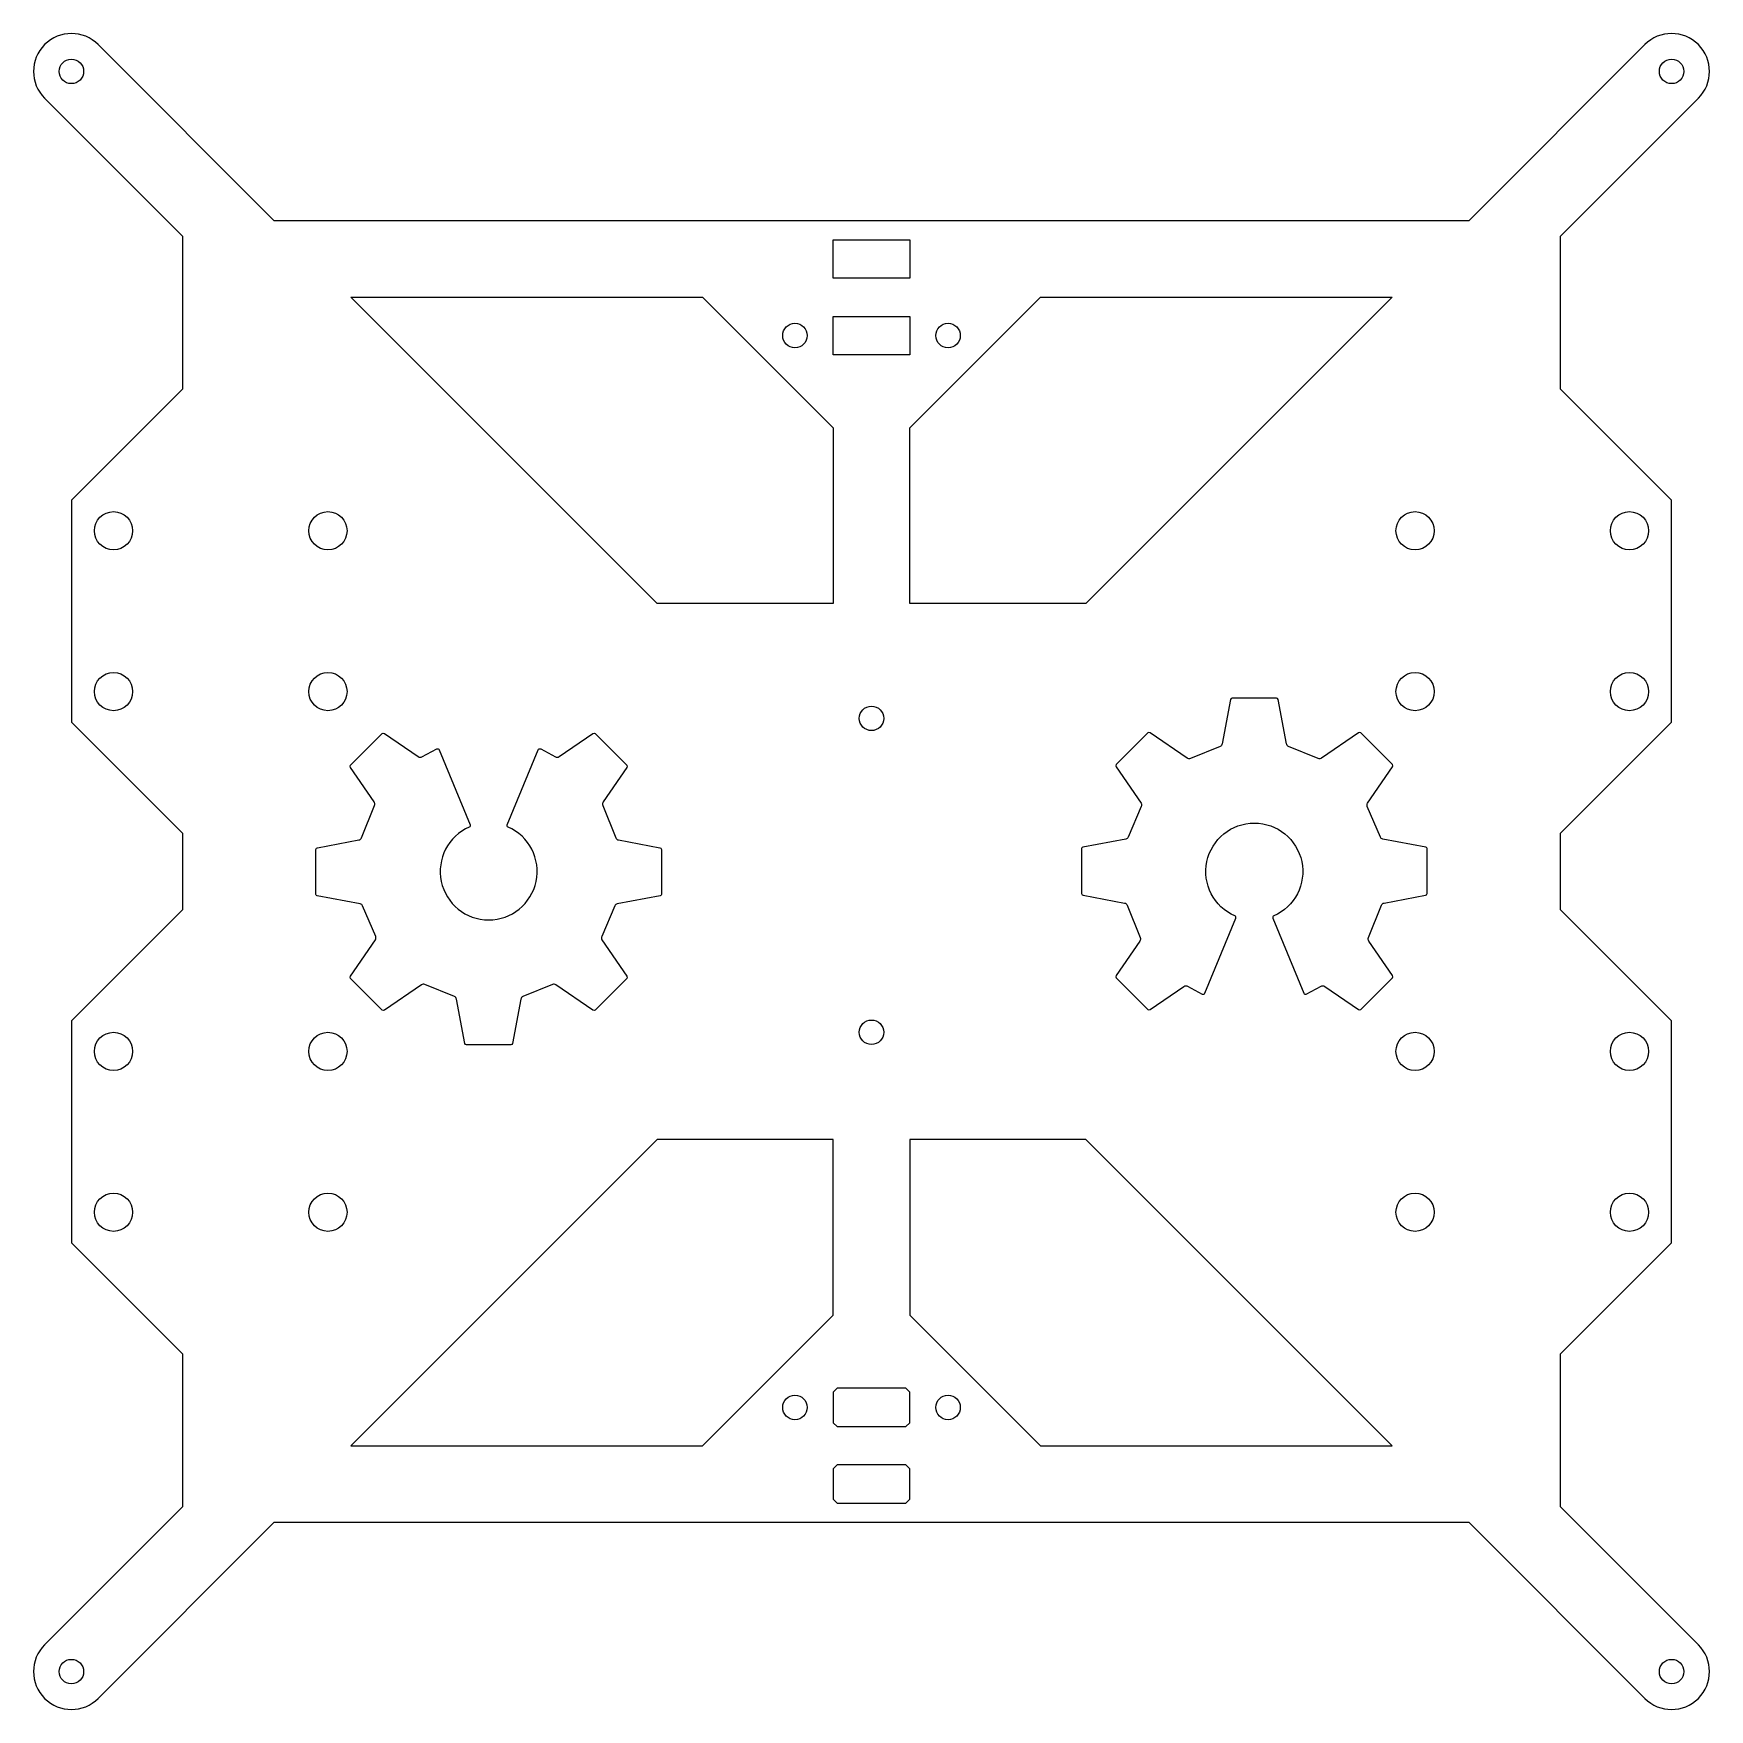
# Model space of a CAD drawing. Header units: millimetres. Extents: x 0 to 219, y 0 to 219.
import ezdxf

# ---------------------------------------------------------------- set-up
doc = ezdxf.new("R2010")
doc.units = ezdxf.units.MM
doc.layers.add('Standard', color=70, linetype='Continuous')

msp = doc.modelspace()

# ---------------------------------------------------------------- linework, layer by layer
at = {"layer": 'Standard'}
msp.add_lwpolyline([(187.5, 194.5), (31.5, 194.5), (8.5, 217.5, 1), (1.5, 210.5), (19.5, 192.5), (19.5, 172.5), (5, 158), (5, 129), (19.5, 114.5), (19.5, 104.5), (5, 90), (5, 61), (19.5, 46.5), (19.5, 26.5), (1.5, 8.5, 1), (8.5, 1.5), (31.5, 24.5), (187.5, 24.5), (210.5, 1.5, 1), (217.5, 8.5), (199.5, 26.5), (199.5, 46.5), (214, 61), (214, 90), (199.5, 104.5), (199.5, 114.5), (214, 129), (214, 158), (199.5, 172.5), (199.5, 192.5), (217.5, 210.5, 1), (210.5, 217.5), (187.5, 194.5), (31.5, 194.5)], format="xyb", dxfattribs=at)
for points in [[(104.5, 187), (104.5, 192), (114.5, 192), (114.5, 187)], [(104.5, 167.43), (104.5, 144.5), (81.5, 144.5), (41.5, 184.5), (87.43, 184.5)], [(137.5, 144.5), (114.5, 144.5), (114.5, 167.43), (131.57, 184.5), (177.5, 184.5)], [(104.5, 177), (104.5, 182), (114.5, 182), (114.5, 177)], [(104.5, 51.57), (104.5, 74.5), (81.5, 74.5), (41.5, 34.5), (87.43, 34.5)], [(137.5, 74.5), (114.5, 74.5), (114.5, 51.57), (131.57, 34.5), (177.5, 34.5)], [(104.5, 41.5), (104.5, 37.5), (105, 37), (114, 37), (114.5, 37.5), (114.5, 41.5), (114, 42), (105, 42)], [(104.5, 31.5), (104.5, 27.5), (105, 27), (114, 27), (114.5, 27.5), (114.5, 31.5), (114, 32), (105, 32)]]:
    msp.add_lwpolyline(points, close=True, dxfattribs=at)
for points in [[(159.5, 132.15), (156.61, 132.15, 0.361314), (156.38, 131.96), (155.31, 126.18, -0.254892), (155.02, 125.83), (151.16, 124.25, -0.25268), (150.72, 124.3), (145.89, 127.61, 0.361295), (145.6, 127.59), (141.47, 123.46, 0.361295), (141.45, 123.17), (144.7, 118.43, -0.257058), (144.74, 117.98), (143.04, 114, -0.250515), (142.71, 113.72), (137.1, 112.68, 0.36135), (136.92, 112.4), (136.92, 106.62, 0.361277), (137.16, 106.39), (142.55, 105.38, -0.256976), (142.9, 105.1), (144.59, 100.86, -0.250566), (144.55, 100.42), (141.45, 95.91, 0.361304), (141.47, 95.62), (145.6, 91.49, 0.361317), (145.89, 91.46), (150.31, 94.49, -0.279991), (150.79, 94.52), (152.71, 93.5, 0.443232), (153.03, 93.61), (157.08, 103.41, 0.408221), (156.96, 103.7, -0.812272), (159.5, 115.83, -0.812272), (162.04, 103.7, 0.408221), (161.92, 103.41), (165.97, 93.61, 0.443232), (166.29, 93.5), (168.21, 94.52, -0.279991), (168.69, 94.49), (173.11, 91.46, 0.361317), (173.4, 91.49), (177.53, 95.62, 0.361304), (177.55, 95.91), (174.45, 100.42, -0.250566), (174.41, 100.86), (176.1, 105.1, -0.256976), (176.45, 105.38), (181.84, 106.39, 0.361277), (182.08, 106.62), (182.08, 112.4, 0.36135), (181.9, 112.68), (176.29, 113.72, -0.250515), (175.96, 114), (174.26, 117.98, -0.257058), (174.3, 118.43), (177.55, 123.17, 0.361295), (177.53, 123.46), (173.4, 127.59, 0.361295), (173.11, 127.61), (168.28, 124.3, -0.25268), (167.84, 124.25), (163.98, 125.83, -0.254892), (163.69, 126.18), (162.62, 131.96, 0.361314), (162.39, 132.15)], [(59.5, 86.85), (56.61, 86.85, -0.361314), (56.38, 87.04), (55.31, 92.82, 0.254892), (55.02, 93.17), (51.16, 94.75, 0.25268), (50.72, 94.7), (45.89, 91.39, -0.361295), (45.6, 91.41), (41.47, 95.54, -0.361295), (41.45, 95.83), (44.7, 100.57, 0.257058), (44.74, 101.02), (43.04, 105, 0.250515), (42.71, 105.28), (37.1, 106.32, -0.36135), (36.92, 106.6), (36.92, 112.38, -0.361277), (37.16, 112.61), (42.55, 113.62, 0.256976), (42.9, 113.9), (44.59, 118.14, 0.250566), (44.55, 118.58), (41.45, 123.09, -0.361304), (41.47, 123.38), (45.6, 127.51, -0.361317), (45.89, 127.54), (50.31, 124.51, 0.279991), (50.79, 124.48), (52.71, 125.5, -0.443232), (53.03, 125.39), (57.08, 115.59, -0.408221), (56.96, 115.3, 0.812272), (59.5, 103.17, 0.812272), (62.04, 115.3, -0.408221), (61.92, 115.59), (65.97, 125.39, -0.443232), (66.29, 125.5), (68.21, 124.48, 0.279991), (68.69, 124.51), (73.11, 127.54, -0.361317), (73.4, 127.51), (77.53, 123.38, -0.361304), (77.55, 123.09), (74.45, 118.58, 0.250566), (74.41, 118.14), (76.1, 113.9, 0.256976), (76.45, 113.62), (81.84, 112.61, -0.361277), (82.08, 112.38), (82.08, 106.6, -0.36135), (81.9, 106.32), (76.29, 105.28, 0.250515), (75.96, 105), (74.26, 101.02, 0.257058), (74.3, 100.57), (77.55, 95.83, -0.361295), (77.53, 95.54), (73.4, 91.41, -0.361295), (73.11, 91.39), (68.28, 94.7, 0.25268), (67.84, 94.75), (63.98, 93.17, 0.254892), (63.69, 92.82), (62.62, 87.04, -0.361314), (62.39, 86.85)]]:
    msp.add_lwpolyline(points, format="xyb", close=True, dxfattribs=at)
for centre, radius in [((5, 214), 1.6), ((214, 214), 1.6), ((99.5, 179.5), 1.6), ((119.5, 179.5), 1.6), ((119.5, 179.5), 1.6), ((10.5, 154), 2.5), ((38.5, 154), 2.5), ((180.5, 154), 2.5), ((208.5, 154), 2.5), ((10.5, 133), 2.5), ((38.5, 133), 2.5), ((180.5, 133), 2.5), ((208.5, 133), 2.5), ((109.5, 129.5), 1.6), ((109.5, 88.5), 1.6), ((10.5, 86), 2.5), ((38.5, 86), 2.5), ((180.5, 86), 2.5), ((208.5, 86), 2.5), ((10.5, 65), 2.5), ((38.5, 65), 2.5), ((180.5, 65), 2.5), ((208.5, 65), 2.5), ((99.5, 39.5), 1.6), ((119.5, 39.5), 1.6), ((119.5, 39.5), 1.6), ((5, 5), 1.6), ((214, 5), 1.6)]:
    msp.add_circle(centre, radius, dxfattribs=at)

doc.saveas('drawing.dxf')
